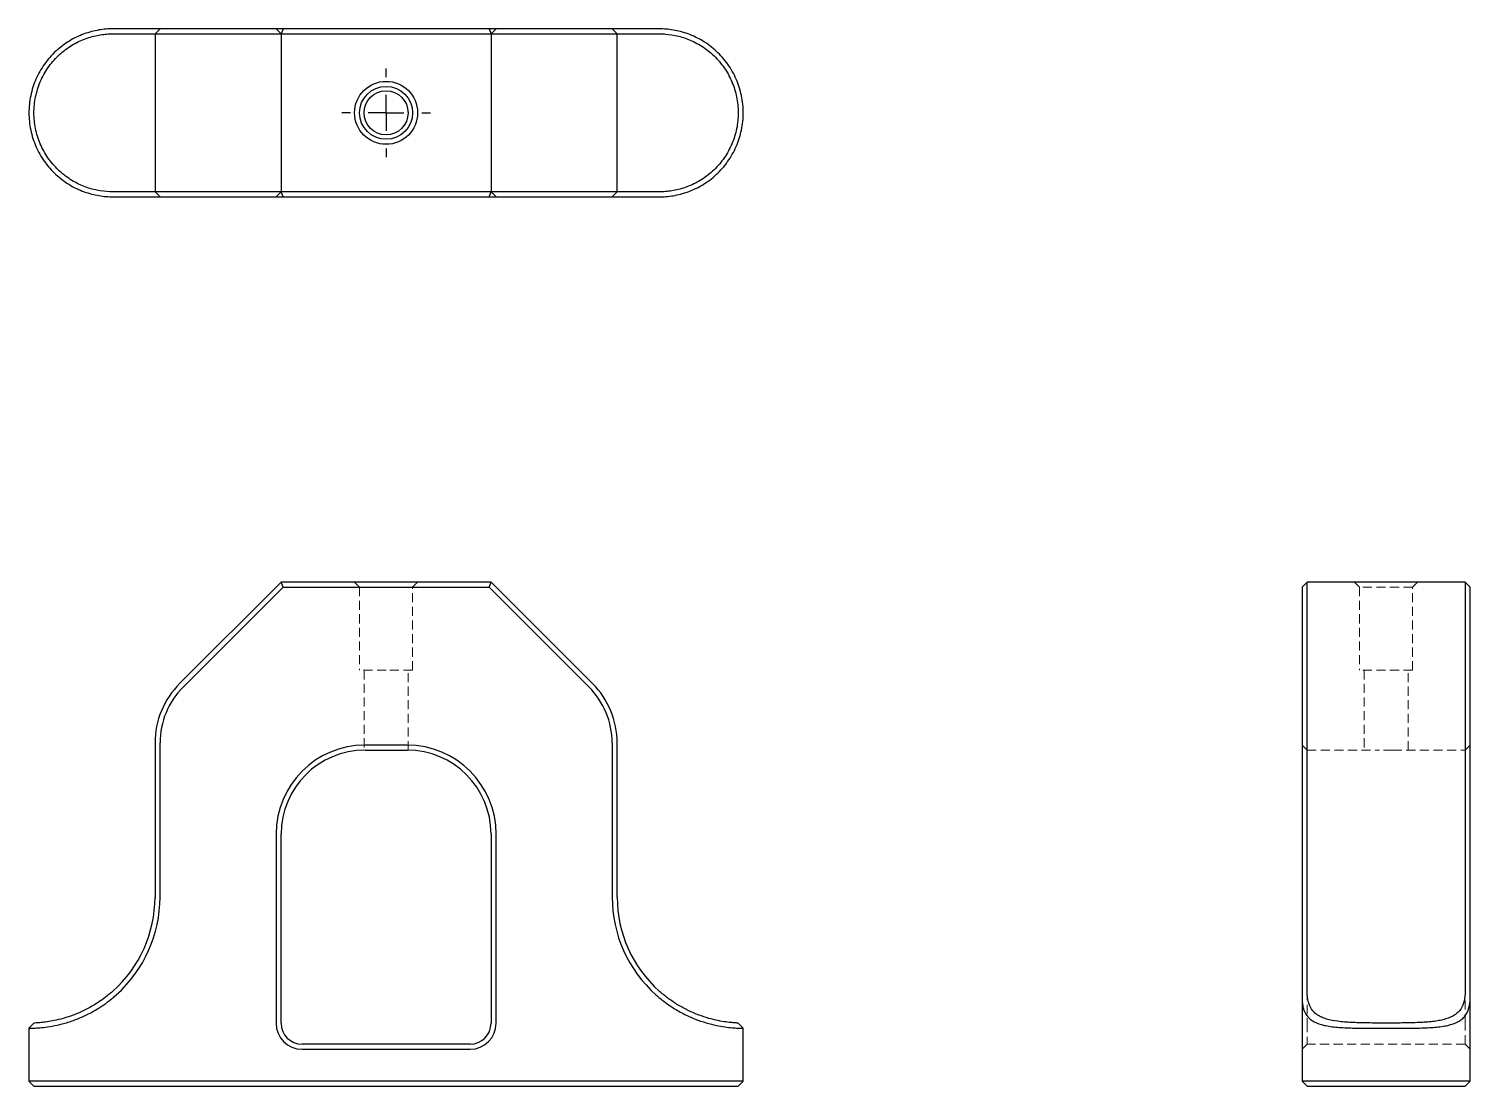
# Model space of a CAD drawing. Header units: millimetres. Extents: x 33 to 235, y 22 to 170.
import ezdxf

# ---------------------------------------------------------------- set-up
doc = ezdxf.new("R2010")
doc.units = ezdxf.units.MM
doc.linetypes.add('HIDDEN', pattern=[1.905, 1.27, -0.635])
doc.layers.add('10', color=7, linetype='Continuous')

# ---------------------------------------------------------------- blocks, each defined once
blk = doc.blocks.new('SW_CENTERMARKSYMBOL_0')
at = {"layer": '10', "color": 0}
for p, q in [((0, 5), (0, 6.21)), ((0, 0), (0, 2.5)), ((-5, 0), (-6.21, 0)), ((0, 0), (-2.5, 0)), ((0, 0), (0, -2.5)), ((0, 0), (2.5, 0)), ((5, 0), (6.21, 0)), ((0, -5), (0, -6.21))]:
    blk.add_line(p, q, dxfattribs=at)

msp = doc.modelspace()

# ---------------------------------------------------------------- linework, layer by layer
at = {"color": 7, "linetype": 'Continuous', "lineweight": 25}
for p, q in [((51.35, 169.76), (45.24, 169.76)), ((50.65, 169.06), (51.35, 169.76)), ((54.59, 169.76), (51.35, 169.76)), ((68.59, 169.76), (54.59, 169.76)), ((68.59, 169.76), (68.29, 169.06)), ((97.41, 169.76), (68.59, 169.76)), ((97.41, 169.76), (97.71, 169.06)), ((111.41, 169.76), (97.41, 169.76)), ((114.65, 169.76), (111.41, 169.76)), ((115.35, 169.06), (114.65, 169.76)), ((120.76, 169.76), (114.65, 169.76)), ((44.76, 169.06), (50.65, 169.06)), ((50.65, 169.06), (54.09, 169.06)), ((50.65, 169.06), (50.65, 146.94)), ((54.09, 169.06), (68.29, 169.06)), ((68.29, 169.06), (97.71, 169.06)), ((68.29, 169.06), (68.29, 146.94)), ((97.71, 169.06), (111.91, 169.06)), ((97.71, 169.06), (97.71, 146.94)), ((111.91, 169.06), (115.35, 169.06)), ((115.35, 146.94), (115.35, 169.06)), ((115.35, 169.06), (121.24, 169.06)), ((50.65, 146.94), (44.76, 146.94)), ((45.24, 146.24), (51.35, 146.24)), ((54.09, 146.94), (50.65, 146.94)), ((50.65, 146.94), (51.35, 146.24)), ((51.35, 146.24), (54.59, 146.24)), ((68.29, 146.94), (54.09, 146.94)), ((54.59, 146.24), (68.59, 146.24)), ((97.71, 146.94), (68.29, 146.94)), ((68.59, 146.24), (68.29, 146.94)), ((68.59, 146.24), (97.41, 146.24)), ((97.41, 146.24), (97.71, 146.94)), ((97.41, 146.24), (111.41, 146.24)), ((111.91, 146.94), (97.71, 146.94)), ((111.41, 146.24), (114.65, 146.24)), ((115.35, 146.94), (111.91, 146.94)), ((115.35, 146.94), (114.65, 146.24)), ((114.65, 146.24), (120.76, 146.24)), ((121.24, 146.94), (115.35, 146.94)), ((68.29, 92.29), (54.09, 78.09)), ((54.59, 77.59), (68.59, 91.59)), ((68.59, 91.59), (68.29, 92.29)), ((97.71, 92.29), (68.29, 92.29)), ((68.59, 91.59), (97.41, 91.59)), ((97.41, 91.59), (97.71, 92.29)), ((97.41, 91.59), (111.41, 77.59)), ((111.91, 78.09), (97.71, 92.29)), ((211.24, 91.59), (211.94, 92.29)), ((211.24, 91.59), (211.24, 77.59)), ((211.94, 78.09), (211.94, 92.29)), ((234.06, 92.29), (211.94, 92.29)), ((234.76, 91.59), (234.06, 92.29)), ((234.06, 92.29), (234.06, 78.09)), ((234.76, 77.59), (234.76, 91.59)), ((211.24, 77.59), (211.24, 69.77)), ((211.94, 69.77), (211.94, 78.09)), ((234.06, 78.09), (234.06, 69.77)), ((234.76, 69.77), (234.76, 77.59)), ((50.65, 69.77), (50.65, 48.18)), ((51.35, 48.18), (51.35, 69.77)), ((85.94, 69.47), (80.06, 69.47)), ((80.06, 68.76), (85.94, 68.76)), ((114.65, 69.77), (114.65, 48.18)), ((115.35, 48.18), (115.35, 69.77)), ((211.24, 69.77), (211.24, 48.18)), ((211.94, 48.18), (211.94, 69.77)), ((234.06, 69.77), (234.06, 48.18)), ((234.76, 48.18), (234.76, 69.77)), ((67.59, 57), (67.59, 30.53)), ((68.29, 30.53), (68.29, 57)), ((97.71, 57), (97.71, 30.53)), ((98.41, 30.53), (98.41, 57)), ((211.24, 48.18), (211.24, 34.5)), ((211.94, 35.02), (211.94, 48.18)), ((234.06, 48.18), (234.06, 35.02)), ((234.76, 34.5), (234.76, 48.18)), ((211.24, 34.09), (211.24, 22.41)), ((234.76, 22.41), (234.76, 34.09)), ((33.71, 30.55), (32.99, 29.81)), ((133.01, 29.81), (132.29, 30.55)), ((33, 29.82), (33, 22.41)), ((133, 22.41), (133, 29.82)), ((94.76, 27.59), (71.24, 27.59)), ((71.24, 26.88), (94.76, 26.88)), ((33, 22.41), (33.71, 21.71)), ((44.76, 22.41), (33, 22.41)), ((121.24, 22.41), (44.76, 22.41)), ((133, 22.41), (121.24, 22.41)), ((132.29, 21.71), (133, 22.41)), ((211.94, 21.71), (211.24, 22.41)), ((234.76, 22.41), (211.24, 22.41)), ((234.06, 21.71), (234.76, 22.41)), ((33.71, 21.71), (44.76, 21.71)), ((44.76, 21.71), (121.24, 21.71)), ((121.24, 21.71), (132.29, 21.71)), ((211.94, 21.71), (234.06, 21.71))]:
    msp.add_line(p, q, dxfattribs=at)
at = {"color": 7, "linetype": 'HIDDEN', "lineweight": 18}
for p, q in [((67.59, 169.76), (68.29, 169.06)), ((98.41, 169.76), (97.71, 169.06)), ((121.96, 169.04), (121.24, 169.06)), ((85.94, 158.92), (86.08, 157.92)), ((86, 157.45), (85.94, 157.08)), ((44.04, 146.97), (44.76, 146.94)), ((68.29, 146.94), (67.59, 146.24)), ((97.71, 146.94), (98.41, 146.24)), ((78.59, 92.29), (79.29, 91.59)), ((79.29, 91.59), (79.29, 79.94)), ((86.71, 91.59), (87.41, 92.29)), ((86.71, 79.94), (86.71, 91.59)), ((218.59, 92.29), (219.29, 91.59)), ((226.71, 91.59), (219.29, 91.59)), ((219.29, 91.59), (219.29, 79.94)), ((226.71, 91.59), (227.41, 92.29)), ((226.71, 79.94), (226.71, 91.59)), ((83, 79.94), (79.29, 79.94)), ((79.92, 79.94), (79.92, 68.76)), ((86.71, 79.94), (83, 79.94)), ((86.08, 68.76), (86.08, 79.94)), ((226.71, 79.94), (219.29, 79.94)), ((219.92, 79.94), (219.92, 68.76)), ((226.08, 68.76), (226.08, 79.94)), ((211.94, 68.76), (211.24, 69.47)), ((211.94, 68.76), (222.08, 68.76)), ((223.92, 68.76), (234.06, 68.76)), ((234.76, 69.47), (234.06, 68.76)), ((211.94, 35.02), (211.94, 30.53)), ((234.06, 30.53), (234.06, 35.02)), ((211.94, 30.53), (211.94, 27.59)), ((234.06, 27.59), (234.06, 30.53)), ((211.94, 27.59), (211.24, 26.88)), ((234.06, 27.59), (211.94, 27.59)), ((234.76, 26.88), (234.06, 27.59))]:
    msp.add_line(p, q, dxfattribs=at)
at = {"color": 7, "linetype": 'HIDDEN', "lineweight": 18, "flags": 128}
for points in [[(44.76, 169.06), (43.68, 169.01), (42.82, 168.89)], [(121.24, 146.94), (122.32, 146.99), (123.2, 147.12)]]:
    msp.add_lwpolyline(points, dxfattribs=at)
at = {"color": 7, "linetype": 'Continuous', "lineweight": 25}
for radius in [4.41, 3.71, 3.08]:
    msp.add_circle((83, 158), radius, dxfattribs=at)
for centre, radius, start, end in [((62.41, 69.77), 11.76, 135, 180), ((62.41, 69.77), 11.06, 135, 180), ((103.59, 69.77), 11.06, 0, 45), ((103.59, 69.77), 11.76, 0, 45), ((80.06, 57), 12.47, 90, 180), ((80.06, 57), 11.76, 90, 180), ((85.94, 57), 12.47, 0, 90), ((85.94, 57), 11.76, 0, 90), ((33, 48.18), 17.65, 311.8103, 360), ((33, 48.18), 18.35, 311.8103, 360), ((133, 48.18), 18.35, 180, 228.1897), ((133, 48.18), 17.65, 180, 228.1897), ((71.24, 30.53), 3.65, 180, 270), ((71.24, 30.53), 2.94, 180, 270), ((94.76, 30.53), 3.65, 270, 0), ((94.76, 30.53), 2.94, 270, 0)]:
    msp.add_arc(centre, radius, start, end, dxfattribs=at)
for points, knots in [([(44.76, 169.76), (44.45, 169.76), (44.13, 169.75), (43.47, 169.7), (43.14, 169.66), (42.11, 169.48), (41.42, 169.3), (40.38, 168.92), (40.03, 168.78), (39.33, 168.44), (38.99, 168.26), (38, 167.65), (37.37, 167.18), (36.18, 166.09), (35.65, 165.48), (34.71, 164.17), (34.31, 163.45), (33.82, 162.34), (33.68, 161.97), (33.44, 161.2), (33.33, 160.8), (33.08, 159.61), (33, 158.8), (33, 157.59), (33.02, 157.19), (33.1, 156.38), (33.17, 155.98), (33.42, 154.79), (33.66, 154.02), (34.15, 152.91), (34.33, 152.54), (34.73, 151.84), (34.95, 151.5), (35.42, 150.85), (35.67, 150.53), (36.2, 149.93), (36.48, 149.64), (37.37, 148.82), (38, 148.35), (38.99, 147.74), (39.33, 147.56), (40.03, 147.22), (40.38, 147.08), (41.42, 146.7), (42.11, 146.52), (43.48, 146.29), (44.14, 146.24), (44.76, 146.24)], [0, 0, 0, 0, 0.03125, 0.03125, 0.0625, 0.0625, 0.125, 0.125, 0.15625, 0.15625, 0.1875, 0.1875, 0.25, 0.25, 0.3125, 0.3125, 0.375, 0.375, 0.40625, 0.40625, 0.4375, 0.4375, 0.5, 0.5, 0.53125, 0.53125, 0.5625, 0.5625, 0.625, 0.625, 0.65625, 0.65625, 0.6875, 0.6875, 0.71875, 0.71875, 0.75, 0.75, 0.8125, 0.8125, 0.84375, 0.84375, 0.875, 0.875, 0.9375, 0.9375, 1, 1, 1, 1]), ([(121.24, 146.24), (121.55, 146.24), (121.87, 146.25), (122.53, 146.3), (122.86, 146.34), (123.89, 146.52), (124.58, 146.7), (125.62, 147.08), (125.97, 147.22), (126.66, 147.55), (127, 147.74), (128, 148.34), (128.63, 148.81), (129.82, 149.91), (130.35, 150.51), (131.05, 151.5), (131.27, 151.84), (131.67, 152.55), (131.85, 152.91), (132.34, 154.02), (132.58, 154.79), (132.92, 156.39), (133, 157.19), (133, 158.4), (132.98, 158.8), (132.9, 159.61), (132.83, 160.02), (132.58, 161.21), (132.34, 161.97), (131.85, 163.09), (131.67, 163.45), (131.27, 164.16), (131.05, 164.5), (130.59, 165.15), (130.34, 165.46), (129.81, 166.07), (129.52, 166.36), (128.64, 167.18), (128.01, 167.65), (127.01, 168.26), (126.67, 168.44), (125.98, 168.77), (125.63, 168.92), (124.58, 169.3), (123.89, 169.48), (122.52, 169.71), (121.86, 169.76), (121.24, 169.76)], [0, 0, 0, 0, 0.03125, 0.03125, 0.0625, 0.0625, 0.125, 0.125, 0.15625, 0.15625, 0.1875, 0.1875, 0.25, 0.25, 0.3125, 0.3125, 0.34375, 0.34375, 0.375, 0.375, 0.4375, 0.4375, 0.5, 0.5, 0.53125, 0.53125, 0.5625, 0.5625, 0.625, 0.625, 0.65625, 0.65625, 0.6875, 0.6875, 0.71875, 0.71875, 0.75, 0.75, 0.8125, 0.8125, 0.84375, 0.84375, 0.875, 0.875, 0.9375, 0.9375, 1, 1, 1, 1]), ([(44.33, 146.95), (43.75, 146.97), (43.15, 147.04), (41.91, 147.29), (41.28, 147.48), (40.34, 147.85), (40.02, 147.99), (39.4, 148.31), (39.09, 148.49), (38.19, 149.07), (37.62, 149.52), (36.83, 150.28), (36.57, 150.55), (36.09, 151.12), (35.87, 151.41), (35.45, 152.02), (35.26, 152.33), (34.9, 152.99), (34.73, 153.33), (34.3, 154.35), (34.07, 155.06), (33.85, 156.16), (33.8, 156.53), (33.72, 157.27), (33.7, 157.64), (33.7, 158.38), (33.72, 158.75), (33.8, 159.49), (33.86, 159.86), (34.08, 160.96), (34.31, 161.67), (34.74, 162.69), (34.9, 163.03), (35.26, 163.68), (35.46, 164), (36.09, 164.91), (36.57, 165.47), (37.36, 166.23), (37.64, 166.48), (38.21, 166.93), (38.5, 167.14), (39.1, 167.52), (39.4, 167.69), (40.02, 168.01), (40.34, 168.15), (41.29, 168.53), (41.92, 168.71), (42.84, 168.9), (43.15, 168.95), (43.75, 169.02), (44.04, 169.04), (44.33, 169.05)], [0, 0, 0, 0, 0.0625, 0.0625, 0.125, 0.125, 0.15625, 0.15625, 0.1875, 0.1875, 0.25, 0.25, 0.28125, 0.28125, 0.3125, 0.3125, 0.34375, 0.34375, 0.375, 0.375, 0.4375, 0.4375, 0.46875, 0.46875, 0.5, 0.5, 0.53125, 0.53125, 0.5625, 0.5625, 0.625, 0.625, 0.65625, 0.65625, 0.6875, 0.6875, 0.75, 0.75, 0.78125, 0.78125, 0.8125, 0.8125, 0.84375, 0.84375, 0.875, 0.875, 0.9375, 0.9375, 0.96875, 0.96875, 1, 1, 1, 1]), ([(121.67, 169.05), (122.25, 169.03), (122.85, 168.96), (124.09, 168.71), (124.72, 168.53), (125.66, 168.15), (125.97, 168.01), (126.6, 167.69), (126.91, 167.51), (127.81, 166.94), (128.38, 166.49), (129.17, 165.72), (129.42, 165.45), (129.9, 164.89), (130.13, 164.59), (130.55, 163.99), (130.74, 163.67), (131.1, 163.02), (131.26, 162.68), (131.7, 161.65), (131.92, 160.95), (132.14, 159.85), (132.2, 159.48), (132.28, 158.74), (132.29, 158.37), (132.29, 157.63), (132.28, 157.26), (132.2, 156.52), (132.15, 156.15), (131.92, 155.05), (131.7, 154.34), (131.26, 153.32), (131.1, 152.99), (130.74, 152.33), (130.55, 152.01), (129.92, 151.1), (129.44, 150.54), (128.65, 149.78), (128.37, 149.53), (127.8, 149.08), (127.51, 148.87), (126.91, 148.49), (126.61, 148.31), (125.99, 148), (125.67, 147.85), (124.72, 147.47), (124.09, 147.29), (123.16, 147.1), (122.85, 147.05), (122.25, 146.98), (121.96, 146.96), (121.67, 146.95)], [0, 0, 0, 0, 0.0625, 0.0625, 0.125, 0.125, 0.15625, 0.15625, 0.1875, 0.1875, 0.25, 0.25, 0.28125, 0.28125, 0.3125, 0.3125, 0.34375, 0.34375, 0.375, 0.375, 0.4375, 0.4375, 0.46875, 0.46875, 0.5, 0.5, 0.53125, 0.53125, 0.5625, 0.5625, 0.625, 0.625, 0.65625, 0.65625, 0.6875, 0.6875, 0.75, 0.75, 0.78125, 0.78125, 0.8125, 0.8125, 0.84375, 0.84375, 0.875, 0.875, 0.9375, 0.9375, 0.96875, 0.96875, 1, 1, 1, 1]), ([(44.33, 34.65), (44.04, 34.42), (43.47, 33.96), (42.39, 33.21), (41.07, 32.45), (39.56, 31.77), (38.11, 31.27), (36.83, 30.94), (35.74, 30.73), (34.85, 30.62), (34.2, 30.57), (33.78, 30.55), (33.74, 30.54), (33.72, 30.54)], [0, 0, 0, 0, 0.061438, 0.123389, 0.222287, 0.324115, 0.420929, 0.520845, 0.61363, 0.708847, 0.806135, 0.905928, 1, 1, 1, 1]), ([(132.28, 30.54), (132.29, 30.54), (132.34, 30.54), (132.14, 30.55), (131.66, 30.58), (130.86, 30.65), (129.8, 30.81), (128.55, 31.08), (127.14, 31.51), (125.69, 32.09), (124.24, 32.83), (122.89, 33.68), (122.06, 34.33), (121.67, 34.65)], [0, 0, 0, 0, 0.009772, 0.114811, 0.218743, 0.325787, 0.427311, 0.532053, 0.629383, 0.729931, 0.821849, 0.916066, 1, 1, 1, 1]), ([(234.05, 34.65), (234.03, 34.16), (233.96, 33.72), (233.71, 32.93), (233.53, 32.58), (233.15, 32.12), (233.01, 31.99), (232.69, 31.73), (232.51, 31.61), (231.94, 31.3), (231.49, 31.14), (230.72, 30.95), (230.45, 30.89), (229.89, 30.8), (229.59, 30.76), (228.99, 30.7), (228.67, 30.67), (228.02, 30.63), (227.68, 30.61), (226.65, 30.58), (225.95, 30.56), (224.85, 30.55), (224.48, 30.55), (223.74, 30.54), (223.37, 30.54), (222.63, 30.54), (222.26, 30.54), (221.52, 30.55), (221.15, 30.55), (220.05, 30.56), (219.34, 30.58), (218.32, 30.61), (217.99, 30.63), (217.33, 30.67), (217.01, 30.7), (216.1, 30.8), (215.54, 30.88), (214.78, 31.07), (214.53, 31.14), (214.08, 31.31), (213.87, 31.4), (213.49, 31.61), (213.31, 31.72), (213, 31.98), (212.85, 32.12), (212.47, 32.58), (212.29, 32.93), (212.1, 33.52), (212.05, 33.73), (211.98, 34.17), (211.96, 34.4), (211.95, 34.65)], [0, 0, 0, 0, 0.0625, 0.0625, 0.125, 0.125, 0.15625, 0.15625, 0.1875, 0.1875, 0.25, 0.25, 0.28125, 0.28125, 0.3125, 0.3125, 0.34375, 0.34375, 0.375, 0.375, 0.4375, 0.4375, 0.46875, 0.46875, 0.5, 0.5, 0.53125, 0.53125, 0.5625, 0.5625, 0.625, 0.625, 0.65625, 0.65625, 0.6875, 0.6875, 0.75, 0.75, 0.78125, 0.78125, 0.8125, 0.8125, 0.84375, 0.84375, 0.875, 0.875, 0.9375, 0.9375, 0.96875, 0.96875, 1, 1, 1, 1]), ([(33.03, 29.82), (33.04, 29.82), (33.06, 29.82), (33.49, 29.83), (34.23, 29.86), (35.28, 29.96), (36.56, 30.16), (38.04, 30.51), (39.59, 31.03), (41.18, 31.72), (42.56, 32.49), (43.77, 33.29), (44.43, 33.82), (44.76, 34.09)], [0, 0, 0, 0, 0.081919, 0.182499, 0.28601, 0.386122, 0.489349, 0.585656, 0.685159, 0.775723, 0.868819, 0.934063, 1, 1, 1, 1]), ([(121.24, 34.09), (121.81, 33.64), (122.89, 32.81), (124.61, 31.83), (126.24, 31.09), (127.83, 30.56), (129.24, 30.2), (130.48, 29.99), (131.49, 29.88), (132.29, 29.83), (132.8, 29.83), (133.03, 29.82), (132.98, 29.82), (132.97, 29.82)], [0, 0, 0, 0, 0.113004, 0.210017, 0.309961, 0.404274, 0.50155, 0.59223, 0.685289, 0.780653, 0.878538, 0.978442, 1, 1, 1, 1]), ([(211.24, 34.09), (211.24, 33.83), (211.25, 33.58), (211.3, 33.1), (211.34, 32.88), (211.52, 32.23), (211.7, 31.86), (212.08, 31.38), (212.22, 31.23), (212.55, 30.96), (212.74, 30.84), (213.34, 30.51), (213.81, 30.35), (214.91, 30.1), (215.51, 30.02), (216.5, 29.93), (216.84, 29.91), (217.55, 29.87), (217.91, 29.86), (219.02, 29.83), (219.79, 29.83), (221.39, 29.82), (222.19, 29.82), (223.4, 29.82), (223.8, 29.82), (224.61, 29.82), (225.02, 29.82), (226.21, 29.83), (226.97, 29.83), (228.09, 29.86), (228.45, 29.87), (229.16, 29.91), (229.5, 29.93), (230.15, 29.99), (230.46, 30.02), (231.07, 30.11), (231.36, 30.16), (232.18, 30.35), (232.65, 30.51), (233.26, 30.83), (233.44, 30.96), (233.77, 31.23), (233.92, 31.37), (234.3, 31.86), (234.48, 32.23), (234.71, 33.09), (234.76, 33.57), (234.76, 34.09)], [0, 0, 0, 0, 0.03125, 0.03125, 0.0625, 0.0625, 0.125, 0.125, 0.15625, 0.15625, 0.1875, 0.1875, 0.25, 0.25, 0.3125, 0.3125, 0.34375, 0.34375, 0.375, 0.375, 0.4375, 0.4375, 0.5, 0.5, 0.53125, 0.53125, 0.5625, 0.5625, 0.625, 0.625, 0.65625, 0.65625, 0.6875, 0.6875, 0.71875, 0.71875, 0.75, 0.75, 0.8125, 0.8125, 0.84375, 0.84375, 0.875, 0.875, 0.9375, 0.9375, 1, 1, 1, 1])]:
    msp.add_open_spline(points, degree=3, knots=knots, dxfattribs=at)
for points in [[(45.24, 169.76), (45.08, 169.76), (44.92, 169.76), (44.76, 169.76)], [(121.24, 169.76), (121.08, 169.76), (120.92, 169.76), (120.76, 169.76)], [(44.33, 169.05), (44.48, 169.06), (44.62, 169.06), (44.76, 169.06)], [(121.24, 169.06), (121.38, 169.06), (121.52, 169.06), (121.67, 169.05)], [(44.76, 146.94), (44.62, 146.94), (44.48, 146.94), (44.33, 146.95)], [(44.76, 146.24), (44.92, 146.24), (45.08, 146.24), (45.24, 146.24)], [(120.76, 146.24), (120.92, 146.24), (121.08, 146.24), (121.24, 146.24)], [(121.67, 146.95), (121.52, 146.94), (121.38, 146.94), (121.24, 146.94)], [(44.76, 35.02), (44.62, 34.89), (44.48, 34.77), (44.33, 34.65)], [(44.76, 34.09), (44.92, 34.22), (45.08, 34.36), (45.24, 34.5)], [(120.76, 34.5), (120.92, 34.36), (121.08, 34.22), (121.24, 34.09)], [(121.67, 34.65), (121.52, 34.77), (121.38, 34.89), (121.24, 35.02)], [(211.24, 34.5), (211.24, 34.36), (211.24, 34.22), (211.24, 34.09)], [(211.95, 34.65), (211.94, 34.77), (211.94, 34.89), (211.94, 35.02)], [(234.06, 35.02), (234.06, 34.89), (234.06, 34.77), (234.05, 34.65)], [(234.76, 34.09), (234.76, 34.22), (234.76, 34.36), (234.76, 34.5)]]:
    msp.add_open_spline(points, degree=3, dxfattribs=at)
at = {"color": 7, "linetype": 'HIDDEN', "lineweight": 18}
msp.add_open_spline([(223.92, 68.76), (223.62, 68.76), (223.32, 68.76), (222.85, 68.76), (222.69, 68.76), (222.38, 68.76), (222.23, 68.76), (222.08, 68.76)], degree=3, knots=[0, 0, 0, 0, 0.5, 0.5, 0.75, 0.75, 1, 1, 1, 1], dxfattribs=at)

# ---------------------------------------------------------------- block references
at = {"layer": '10'}
msp.add_blockref('SW_CENTERMARKSYMBOL_0', (83, 158), dxfattribs=at)

doc.saveas('drawing.dxf')
